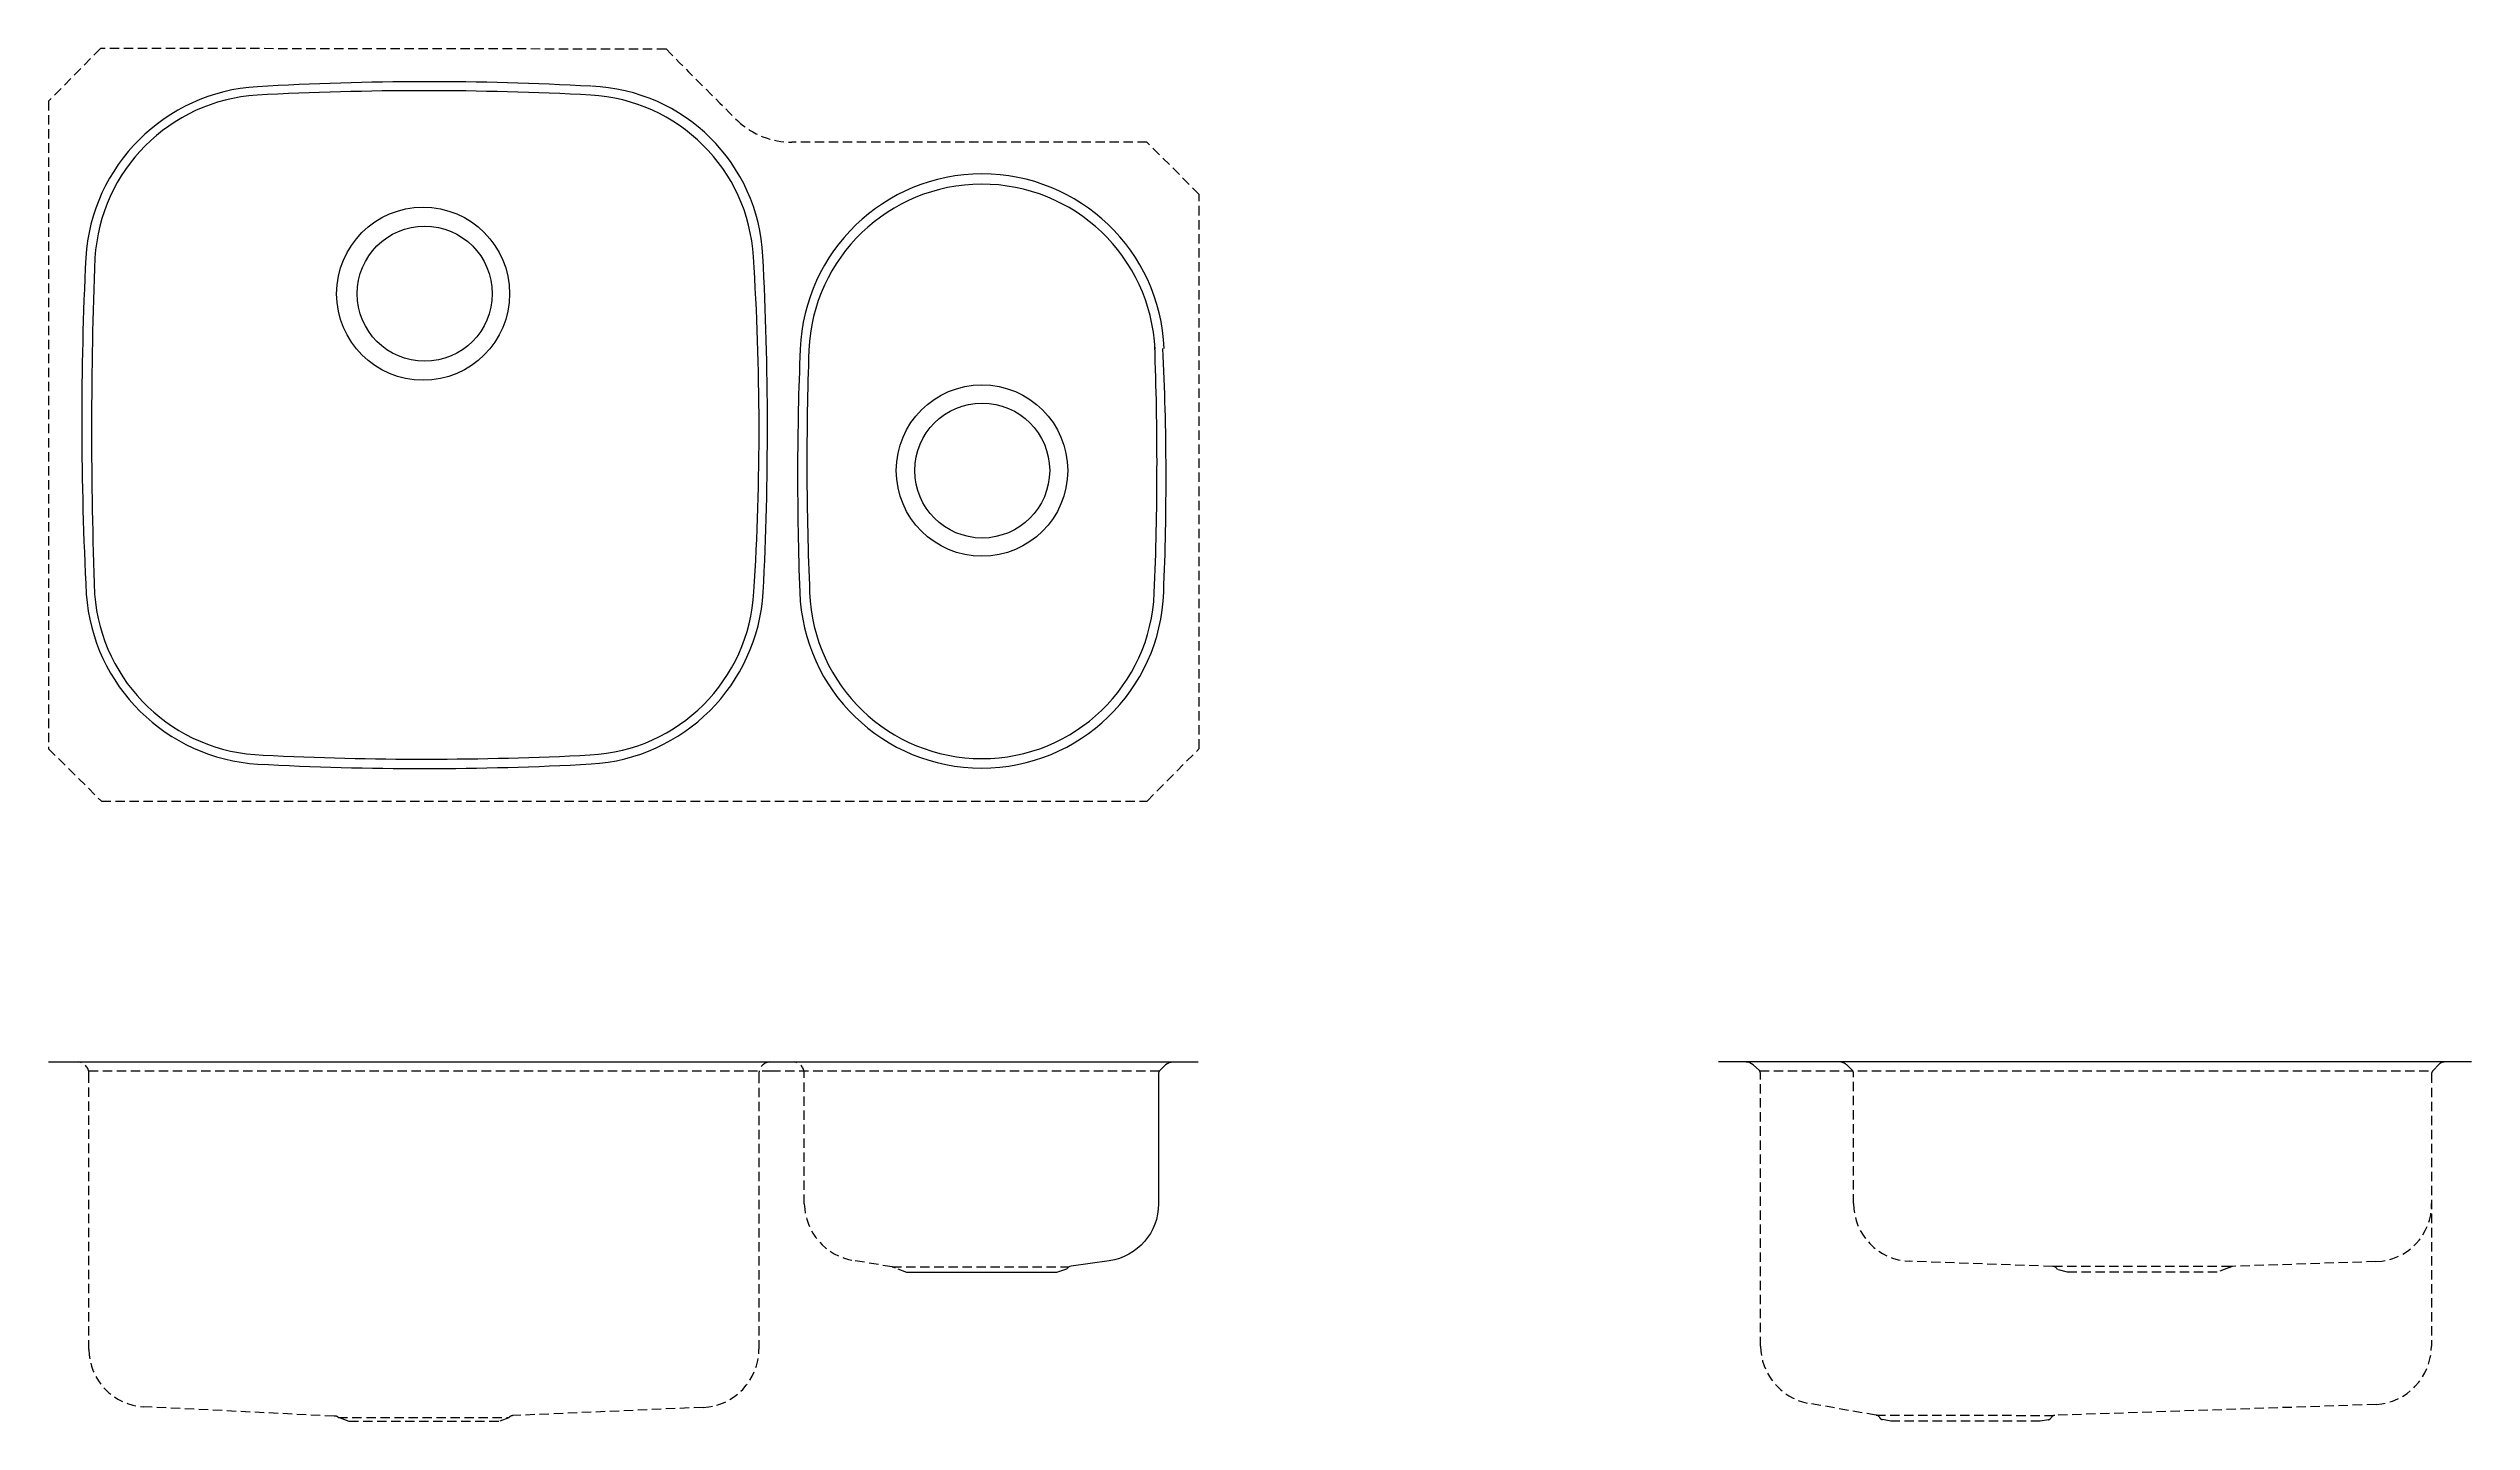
# Model space of a CAD drawing. Extents: x -15.4 to 49.4, y -26.6 to 10.1.
import ezdxf

# ---------------------------------------------------------------- set-up
doc = ezdxf.new("R2010")
doc.units = 0
doc.header["$MEASUREMENT"] = 0
doc.linetypes.add('HIDDEN', pattern=[0.375, 0.25, -0.125])
doc.layers.get('0').update_dxf_attribs({"linetype": 'CONTINUOUS'})

# ---------------------------------------------------------------- blocks, each defined once
blk = doc.blocks.new('chau 1_f')
blk.add_line((0, 0), (30.73, 0))
at = {"linetype": 'HIDDEN'}
for p, q in [((22.551, -5.477), (27.273, -5.477)), ((7.746, -9.496), (12.312, -9.496))]:
    blk.add_line(p, q, dxfattribs=at)
for points in [[(8.034, -9.608), (7.746, -9.496, 0.243283), (7.638, -9.465), (2.553, -9.214, -0.397254), (1.081, -7.682), (1.081, -0.311, 0.377051), (0.808, 0)], [(19.263, 0, 0.377898), (18.988, -0.312), (18.988, -7.671, -0.400506), (17.499, -9.23), (12.416, -9.449, 0.220825), (12.302, -9.508), (12.033, -9.608), (8.034, -9.608)], [(22.943, -5.625), (22.637, -5.504, 0.038269), (22.551, -5.477), (21.519, -5.304, -0.362104), (20.202, -3.794), (20.202, -0.312, 0.377898), (19.927, 0)]]:
    blk.add_lwpolyline(points, format="xyb", dxfattribs=at)
blk.add_lwpolyline([(29.692, -0.245), (19.328, -0.245), (1.074, -0.245)], dxfattribs=at)
blk.add_lwpolyline([(30.056, -0.001, 0.130748), (29.858, -0.075), (29.704, -0.231, 0.164297), (29.665, -0.311), (29.665, -3.789, -0.375247), (28.351, -5.314), (27.335, -5.456, 0.226931), (27.211, -5.538), (26.939, -5.625), (22.943, -5.625)], format="xyb")
at = {"flags": 8}
for tag, p in [('MODELNUMBER', (15.365, 0)), ('TRADENAME', (15.365, -0.002)), ('PRODUCT', (15.365, -0.003)), ('MATERIAL', (15.365, -0.005))]:
    blk.add_attdef(tag, p, '', height=0.001, dxfattribs=at)
blk = doc.blocks.new('chau 1_b')
at = {"linetype": 'HIDDEN'}
blk.add_lwpolyline([(18.424, -1.938, -0.004096), (16.514, -0.021), (1.39, -0.002), (0, -1.412), (0, -18.717), (1.414, -20.117), (29.362, -20.117), (30.755, -18.712), (30.755, -3.902), (29.359, -2.507), (19.87, -2.507, -0.190223)], format="xyb", close=True, dxfattribs=at)
for points in [[(14.498, -1.013, 0.028611), (5.583, -1.024, 0.379376), (0.996, -5.596, 0.024999), (1.011, -14.582, 0.376302), (5.6, -19.126, 0.026949), (14.501, -19.123, 0.379311), (19.104, -14.529, 0.026114), (19.094, -5.551, 0.389942), (14.513, -1.014)], [(14.5, -1.249, 0.026378), (5.575, -1.249, 0.378581), (1.243, -5.6, 0.019338), (1.233, -14.581, 0.383672), (5.735, -18.886, 0.025156), (14.479, -18.881, 0.38388), (18.856, -14.52, 0.031934), (18.842, -5.574, 0.381891), (14.495, -1.254)], [(29.821, -8.02, 0.960477), (20.092, -8.036, 0.019884), (20.08, -14.529, 0.966954), (29.806, -14.531, 0.022397), (29.787, -8.017)], [(29.575, -8.042, 0.956694), (20.324, -8.067, 0.019466), (20.344, -14.545, 0.962662), (29.555, -14.547, 0.020189), (29.567, -7.96)]]:
    blk.add_lwpolyline(points, format="xyb")
for centre, radius in [((10.013, -6.556), 2.312), ((10.057, -6.556), 1.805), ((24.95, -11.282), 2.291), ((24.956, -11.282), 1.803)]:
    blk.add_circle(centre, radius)
blk = doc.blocks.new('chau 1_l')
blk.add_line((20.128, 0), (0, 0))
at = {"linetype": 'HIDDEN'}
for p, q in [((1.097, -0.229), (0.93, -0.077)), ((1.103, -0.238), (19.091, -0.238)), ((1.121, -7.594), (1.121, -0.305)), ((4.211, -9.44), (2.384, -9.117))]:
    blk.add_line(p, q, dxfattribs=at)
for points in [[(19.061, -3.777, -0.411178), (17.573, -5.334), (13.692, -5.463), (8.933, -5.463), (5.102, -5.325, -0.403247), (3.612, -3.783), (3.612, -0.312, 0.174647), (3.582, -0.228), (3.43, -0.08, 0.153071), (3.272, 0)], [(19.395, -0.001, 0.22846), (19.249, -0.071), (19.099, -0.229, 0.148006), (19.058, -0.311), (19.058, -7.591, -0.394095), (17.575, -9.153), (8.989, -9.443)], [(13.735, -5.462, 0.004102), (13.635, -5.5), (13.329, -5.62), (9.331, -5.62), (9.058, -5.543, 0.250783), (8.958, -5.463)]]:
    blk.add_lwpolyline(points, format="xyb", dxfattribs=at)
blk.add_lwpolyline([(4.3, -9.492, 0.316919), (4.211, -9.44), (8.989, -9.443, 0.258743), (8.9, -9.496, -0.175227), (8.822, -9.562), (8.6, -9.602), (4.603, -9.602), (4.383, -9.558, -0.243728)], format="xyb", close=True, dxfattribs=at)
blk.add_arc((0.73, -0.296), 0.296, 47.71027, 87.92503)
for centre, radius, start, end in [((0.989, -0.305), 0.132, 0, 35.15102), ((2.708, -7.563), 1.587, 181.10744, 258.22143)]:
    blk.add_arc(centre, radius, start, end, dxfattribs=at)
at = {"text_generation_flag": 2, "flags": 8}
for tag, p in [('MODELNUMBER', (10.064, 0)), ('TRADENAME', (10.064, -0.002)), ('PRODUCT', (10.064, -0.003)), ('MATERIAL', (10.064, -0.005))]:
    blk.add_attdef(tag, p, '', height=0.001, dxfattribs=at)

msp = doc.modelspace()

# ---------------------------------------------------------------- block references
msp.add_blockref('chau 1_b', (-15.377, 10.061))
ref = msp.add_blockref('chau 1_f', (-15.377, -17.026))
ref.add_attrib('MODELNUMBER', 'K-3355', (-0.012, -17.026), dxfattribs={"height": 0.001})
ref.add_attrib('TRADENAME', 'UNDERTONE', (-0.012, -17.028), dxfattribs={"height": 0.001})
ref.add_attrib('PRODUCT', 'SINKS', (-0.012, -17.029), dxfattribs={"height": 0.001})
ref.add_attrib('MATERIAL', 'STAINLESS STEEL', (-0.012, -17.031), dxfattribs={"height": 0.001})
ref = msp.add_blockref('chau 1_l', (29.256, -17.026))
ref.add_attrib('MODELNUMBER', 'K-3355', (39.32, -17.026), dxfattribs={"height": 0.001, "text_generation_flag": 2})
ref.add_attrib('TRADENAME', 'UNDERTONE', (39.32, -17.028), dxfattribs={"height": 0.001, "text_generation_flag": 2})
ref.add_attrib('PRODUCT', 'SINKS', (39.32, -17.029), dxfattribs={"height": 0.001, "text_generation_flag": 2})
ref.add_attrib('MATERIAL', 'STAINLESS STEEL', (39.32, -17.031), dxfattribs={"height": 0.001, "text_generation_flag": 2})

doc.saveas('drawing.dxf')
